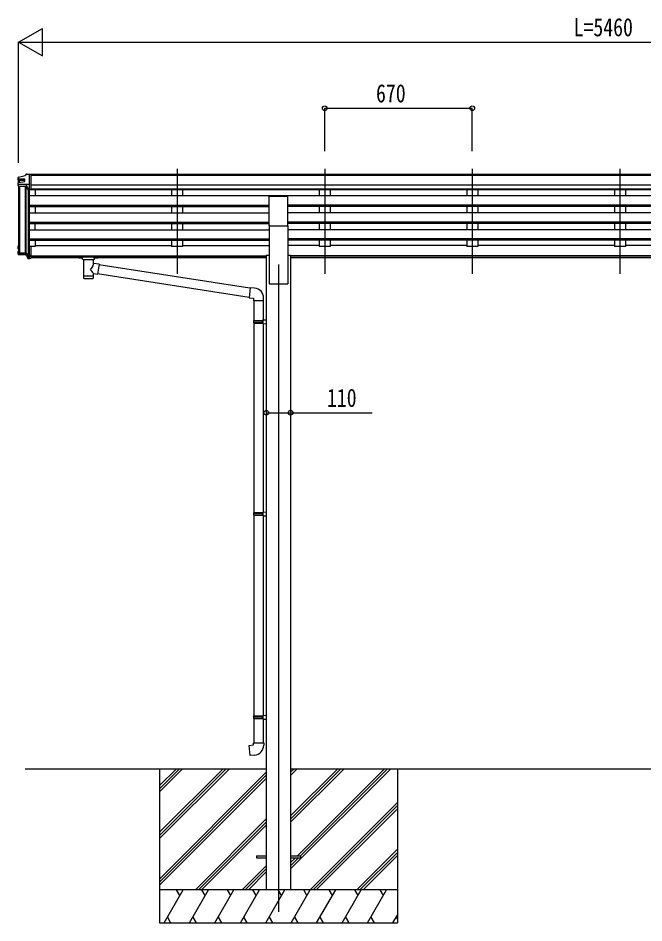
# Model space of a CAD drawing. Units: millimetres, scale not verified. Extents: x -10512 to 10512, y -7425 to 7425.
# Drawn here: x -3354 to -513, y -4212 to -106 of the extents above; entities that cross this region are included whole.
import ezdxf
from ezdxf.enums import TextEntityAlignment as Align

# ---------------------------------------------------------------- set-up
doc = ezdxf.new("R2010")
doc.units = ezdxf.units.MM
doc.header["$LTSCALE"] = 40
for name, color, linetype in [('0-3_YKK_12', 2, 'Continuous'), ('0-4_YKK_13', 4, 'Continuous'), ('0-5_YKK_A1', 4, 'Continuous'), ('0-6_YKK_D', 6, 'Continuous')]:
    doc.layers.add(name, color=color, linetype=linetype)
doc.styles.add('ＭＳ ゴシック', font='')
doc.styles.get('ＭＳ ゴシック').set_extended_font_data('MS Gothic')

msp = doc.modelspace()

# ---------------------------------------------------------------- linework, layer by layer
at = {"layer": '0-3_YKK_12'}
for p, q in [((-2632.45, -789.39), (-2632.45, -1266.9)), ((-2632.45, -789.39), (-2632.45, -1266.9)), ((-1962.45, -789.39), (-1962.45, -1266.9)), ((-1962.45, -789.39), (-1962.45, -1266.9)), ((-1292.45, -789.39), (-1292.45, -1266.9)), ((-1292.45, -789.39), (-1292.45, -1266.9)), ((-622.45, -789.39), (-622.45, -1266.9)), ((-622.45, -789.39), (-622.45, -1266.9)), ((-2172.45, -1223.94), (-2172.45, -4162.5))]:
    msp.add_line(p, q, dxfattribs=at)
at = {"layer": '0-4_YKK_13'}
for p, q in [((-3352.45, -827.29), (-3321.61, -819.73)), ((-3317.54, -813.92), (-3321.61, -819.73)), ((-3314.45, -813.36), (-3316.78, -813.5)), ((-3314.45, -813.36), (-3295.95, -813.36)), ((-3302.45, -886.08), (-3302.45, -813.36)), ((-3295.95, -813.36), (-3285.95, -813.44)), ((-3285.95, -814.96), (-3285.95, -813.44)), ((-3354.45, -839.54), (-3354.45, -829.29)), ((-3354.45, -866.07), (-3354.45, -854.05)), ((-3352.45, -827.29), (-3352.56, -827.3)), ((-3352.45, -852.06), (-3352.56, -852.07)), ((-3352.45, -834.96), (-3324.3, -834.96)), ((-3352.45, -841.49), (-3323.3, -841.49)), ((-3352.45, -852.06), (-3324.16, -848.11)), ((-3302.45, -861.69), (-3352.45, -861.69)), ((-3323.3, -847.12), (-3323.3, -835.96)), ((-3318.23, -862.21), (-3310.22, -876.92)), ((-3352.45, -868.06), (-3320.06, -868.06)), ((-3308.46, -877.96), (-3302.45, -877.96)), ((-3308.01, -886.08), (-3302.45, -886.08)), ((-2214.95, -1048.56), (-2214.95, -913.34)), ((-2214.95, -913.34), (-2129.95, -913.34)), ((-2129.95, -1048.56), (-2129.95, -913.34)), ((-2214.95, -1048.56), (-2129.95, -1048.56)), ((-3354.45, -1152.7), (-3354.45, -1140.49)), ((-3352.95, -1140.49), (-3352.95, -1146.14)), ((-3352.45, -1138.5), (-3352.56, -1138.51)), ((-3352.45, -1139.99), (-3352.48, -1140)), ((-3352.45, -1140.52), (-3352.48, -1140.52)), ((-3302.45, -1197.29), (-3302.45, -1142.51)), ((-3295.95, -1142.51), (-3302.45, -1142.51)), ((-3295.95, -1142.51), (-3295.95, -1196.55)), ((-3354.45, -1177.27), (-3354.45, -1165.26)), ((-3352.95, -1165.26), (-3352.95, -1170.9)), ((-3352.45, -1163.27), (-3352.56, -1163.27)), ((-3352.45, -1164.76), (-3352.48, -1164.76)), ((-3352.45, -1165.28), (-3352.48, -1165.28)), ((-3352.45, -1171.4), (-3318.22, -1171.4)), ((-3352.45, -1172.89), (-3319.11, -1172.89)), ((-3352.45, -1179.26), (-3320.06, -1179.26)), ((-3318.23, -1173.41), (-3310.22, -1188.13)), ((-3317.34, -1171.92), (-3308.9, -1187.42)), ((-3308.46, -1187.68), (-3302.63, -1187.68)), ((-3308.46, -1189.17), (-3302.45, -1189.17)), ((-3295.95, -1182.65), (-3302.45, -1182.65)), ((-3295.95, -1187.53), (-3302.45, -1187.53)), ((-3078.45, -1187.39), (-3078.45, -1193.15)), ((-3078.45, -1187.58), (-3078.45, -1189.12)), ((-3076.45, -1186.73), (-2993.45, -1186.73)), ((-3076.45, -1188.9), (-2993.45, -1188.9)), ((-2991.45, -1187.39), (-2991.45, -1193.15)), ((-3308.01, -1197.29), (-3302.45, -1197.29)), ((-3295.95, -1196.55), (-3302.45, -1196.55)), ((-3076.45, -1193.81), (-3061.95, -1193.81)), ((-3061.95, -1199.46), (-3061.95, -1192.91)), ((-3057.85, -1200.38), (-3057.87, -1285.82)), ((-3012.05, -1219.12), (-3012.05, -1200.38)), ((-2986.83, -1223.03), (-3012.05, -1219.11)), ((-3007.95, -1199.46), (-3007.95, -1192.91)), ((-3007.95, -1193.81), (-2993.45, -1193.81)), ((-2986.83, -1223.03), (-2993.85, -1268.29)), ((-2301.64, -1331.39), (-2987.15, -1225.04)), ((-3012.03, -1285.82), (-3012.05, -1265.15)), ((-3012.05, -1265.46), (-2993.85, -1268.29)), ((-2305.31, -1373.32), (-2993.58, -1266.55)), ((-2280.64, -1331.35), (-2301.48, -1329.53)), ((-2285.56, -1387.09), (-2239.56, -1387.09)), ((-2283.45, -1387.09), (-2283.45, -1477.86)), ((-2241.45, -1387.09), (-2241.45, -1475.3)), ((-2239.56, -1387.09), (-2239.56, -1376.18)), ((-2285.45, -1479.86), (-2284.45, -1477.86)), ((-2284.45, -1477.86), (-2241.45, -1477.86)), ((-2245.93, -1479.86), (-2246.36, -1477.86)), ((-2243.45, -1475.36), (-2227.45, -1474.89)), ((-2243.45, -1477.36), (-2243.45, -1475.36)), ((-2243.45, -1477.36), (-2241.45, -1477.36)), ((-2227.45, -1474.89), (-2227.45, -1492.83)), ((-2285.45, -1479.86), (-2241.45, -1479.86)), ((-2285.45, -1479.86), (-2285.45, -1487.86)), ((-2285.45, -1487.86), (-2241.45, -1487.86)), ((-2285.45, -1487.86), (-2284.45, -1489.86)), ((-2284.45, -1489.86), (-2241.45, -1489.86)), ((-2283.45, -1489.86), (-2283.45, -2350.25)), ((-2243.45, -1492.36), (-2243.45, -1490.36)), ((-2243.45, -1492.36), (-2227.45, -1492.83)), ((-2241.45, -1492.42), (-2241.45, -2347.7)), ((-2285.45, -2352.25), (-2284.45, -2350.25)), ((-2285.45, -2352.25), (-2241.45, -2352.25)), ((-2285.45, -2352.25), (-2285.45, -2360.25)), ((-2285.45, -2360.25), (-2241.45, -2360.25)), ((-2285.45, -2360.25), (-2284.45, -2362.25)), ((-2284.45, -2350.25), (-2241.45, -2350.25)), ((-2284.45, -2362.25), (-2241.45, -2362.25)), ((-2283.45, -2362.25), (-2283.45, -3272.94)), ((-2245.93, -2352.25), (-2246.36, -2350.25)), ((-2243.45, -2347.75), (-2227.45, -2347.28)), ((-2243.45, -2349.75), (-2243.45, -2347.75)), ((-2243.45, -2349.75), (-2241.45, -2349.75)), ((-2243.45, -2364.75), (-2243.45, -2362.75)), ((-2243.45, -2364.75), (-2227.45, -2365.23)), ((-2241.45, -2364.81), (-2241.45, -3270.38)), ((-2227.45, -2347.28), (-2227.45, -2365.23)), ((-2285.45, -3274.94), (-2284.45, -3272.94)), ((-2285.45, -3274.94), (-2241.45, -3274.94)), ((-2285.45, -3274.94), (-2285.45, -3282.94)), ((-2285.45, -3282.94), (-2241.45, -3282.94)), ((-2285.45, -3282.94), (-2284.45, -3284.94)), ((-2284.45, -3272.94), (-2241.45, -3272.94)), ((-2284.45, -3284.94), (-2241.45, -3284.94)), ((-2283.45, -3284.94), (-2283.45, -3394.94)), ((-2245.93, -3274.94), (-2246.36, -3272.94)), ((-2243.45, -3270.44), (-2227.45, -3269.97)), ((-2243.45, -3272.44), (-2243.45, -3270.44)), ((-2243.45, -3272.44), (-2241.45, -3272.44)), ((-2227.45, -3269.97), (-2227.45, -3287.91)), ((-2243.45, -3287.44), (-2243.45, -3285.44)), ((-2243.45, -3287.44), (-2227.45, -3287.91)), ((-2241.45, -3287.5), (-2241.45, -3394.94)), ((-2285.45, -3394.94), (-2239.45, -3394.94)), ((-2285.45, -3404.94), (-2285.45, -3394.94)), ((-2239.45, -3394.94), (-2239.45, -3405.86)), ((-2272.45, -3908), (-2272.45, -3917)), ((-2272.45, -3908), (-2227.45, -3908)), ((-2272.45, -3917), (-2227.45, -3917)), ((-2117.45, -3908), (-2072.45, -3908)), ((-2117.45, -3917), (-2072.45, -3917)), ((-2072.45, -3908), (-2072.45, -3917))]:
    msp.add_line(p, q, dxfattribs=at)
for points in [[(-3295.95, -813.36), (-3295.95, -885.34), (-3302.45, -885.34)], [(-3078.45, -1187.39), (-3078.41, -1187.2), (-3078.33, -1187.06), (-3078.23, -1186.97), (-3078.13, -1186.9), (-3078.01, -1186.86), (-3077.72, -1186.8), (-3077.23, -1186.75), (-3076.69, -1186.73), (-3076.45, -1186.73)], [(-2993.45, -1186.73), (-2993.1, -1186.73), (-2992.57, -1186.76), (-2992.12, -1186.81), (-2991.82, -1186.88), (-2991.65, -1186.98), (-2991.53, -1187.12), (-2991.46, -1187.3), (-2991.45, -1187.39)], [(-3078.45, -1193.15), (-3078.41, -1193.34), (-3078.33, -1193.48), (-3078.23, -1193.57), (-3078.13, -1193.64), (-3078.01, -1193.68), (-3077.72, -1193.74), (-3077.23, -1193.79), (-3076.69, -1193.81), (-3076.45, -1193.81)], [(-2993.45, -1193.81), (-2993.1, -1193.81), (-2992.57, -1193.78), (-2992.12, -1193.73), (-2991.82, -1193.65), (-2991.65, -1193.56), (-2991.53, -1193.42), (-2991.46, -1193.24), (-2991.45, -1193.15)], [(-2301.48, -1329.53), (-2305.48, -1375.35), (-2285.56, -1377.09), (-2285.56, -1387.09)], [(-2243.45, -1490.36), (-2241.45, -1490.36), (-2241.45, -1477.36)], [(-2245.93, -1479.86), (-2245.93, -1487.86), (-2246.36, -1489.86)], [(-2245.93, -2352.25), (-2245.93, -2360.25), (-2246.36, -2362.25)], [(-2243.45, -2362.75), (-2241.45, -2362.75), (-2241.45, -2349.75)], [(-2245.93, -3274.94), (-2245.93, -3282.94), (-2246.36, -3284.94)], [(-2243.45, -3285.44), (-2241.45, -3285.44), (-2241.45, -3272.44)], [(-2280.53, -3450.69), (-2301.37, -3452.51), (-2305.37, -3406.69), (-2285.45, -3404.94)]]:
    msp.add_lwpolyline(points, dxfattribs=at)
for centre, radius, start, end in [((-3316.72, -814.5), 1, 93.5, 145), ((-3352.46, -829.29), 1.99, 92.83246, 179.8532), ((-3352.46, -832.97), 2, 180.1578, 270.15693), ((-3352.48, -839.52), 1.98, 180.53254, 270.72538), ((-3352.46, -854.06), 1.99, 92.83246, 179.8532), ((-3352.46, -859.69), 2, 180.1578, 270.15693), ((-3324.3, -835.96), 1, 0, 90), ((-3319.11, -862.69), 1, 28.57557, 90), ((-3352.46, -866.06), 2, 180.1578, 270.15693), ((-3320.06, -869.06), 1, 29.50982, 90), ((-3308.46, -875.96), 2, 208.65684, 270.0631), ((-3308.01, -884.08), 2, 210.06766, 270), ((-3352.46, -1140.5), 1.99, 92.83246, 179.8532), ((-3352.46, -1146.13), 2, 180.1578, 270.15693), ((-3352.45, -1140.49), 0.498, 92.83246, 179.8532), ((-3352.45, -1141.02), 0.498, 92.83246, 179.8532), ((-3352.45, -1146.14), 0.499, 180.1578, 270.15693), ((-3352.48, -1152.68), 1.98, 180.53254, 270.72538), ((-3352.46, -1165.26), 1.99, 92.83246, 179.8532), ((-3352.46, -1170.9), 2, 180.1578, 270.15693), ((-3352.46, -1177.27), 2, 180.1578, 270.15693), ((-3352.45, -1165.26), 0.498, 92.83246, 179.8532), ((-3352.45, -1165.78), 0.498, 92.83246, 179.8532), ((-3352.45, -1170.9), 0.499, 180.1578, 270.15693), ((-3320.06, -1180.26), 1, 29.50982, 90), ((-3319.11, -1173.89), 1, 28.57557, 90), ((-3318.22, -1172.4), 1, 28.57557, 90), ((-3308.46, -1187.17), 2, 208.65684, 270.0631), ((-3308.46, -1187.18), 0.5, 208.65684, 270.0631), ((-3302.75, -1187.4), 0.298, 293.5963, 359.91972), ((-3308.01, -1195.29), 2, 210.06766, 270), ((-2284.56, -1376.18), 45, 0, 85), ((-2284.45, -3405.86), 45, 275, 0)]:
    msp.add_arc(centre, radius, start, end, dxfattribs=at)
for centre, major_axis, ratio, start_param, end_param in [((-3340.03, -819.07), (-61.55, 113.97), 0.043861, 1.9961742, 2.1646537), ((-3340.03, -1130.28), (-61.55, 113.97), 0.043861, 1.9961742, 2.1646537), ((-3076.45, -1189.12), (2, 0), 0.109601, 1.5707963, 3.1415927), ((-2993.45, -1189.12), (2, 0), 0.109601, 0, 1.5707963), ((-3034.95, -1199.37), (27.06, 0), 0.069685, 3.1415927, 6.2831853), ((-3034.95, -1192.91), (27, 0), 0.070066, 6.2831853, 9.424778), ((-3034.95, -1245.66), (-22.81, -26.62), 0.234429, 1.6855472, 3.1268519), ((-3023.95, -1196.89), (16, 0), 0.361356, 6.2636979, 6.2831853), ((-3032.4, -1243.02), (20.32, -22.25), 0.045535, 0.0389954, 1.3075346), ((-3034.95, -1285.82), (22.92, 0), 0.101955, 3.1415499, 6.2833984), ((-3034.95, -1273.38), (22.91, 0), 0.122865, 3.1415927, 6.2831853)]:
    msp.add_ellipse(centre, major_axis=major_axis, ratio=ratio, start_param=start_param, end_param=end_param, dxfattribs=at)
at = {"layer": '0-5_YKK_A1'}
for p, q in [((2051.05, -814.96), (-3295.95, -814.96)), ((2051.05, -820.18), (-3295.95, -820.18)), ((-3352.47, -852.06), (-3352.48, -841.5)), ((-3350.67, -851.81), (-3350.68, -841.49)), ((-3347.47, -851.36), (-3347.48, -841.49)), ((-3352.45, -868.06), (-3352.45, -1171.4)), ((-3350.65, -868.06), (-3350.65, -1171.4)), ((-3347.45, -868.06), (-3347.45, -1171.4)), ((-3322.45, -868.06), (-3322.45, -1171.4)), ((-3319.45, -868.26), (-3319.45, -1171.4)), ((-3308.45, -886.03), (-3308.45, -1187.68)), ((-3302.45, -1142.51), (-3302.45, -886.08)), ((2051.05, -863.71), (-3295.95, -863.71)), ((2051.05, -881.56), (-3295.95, -881.56)), ((900.05, -884.81), (-3295.95, -884.81)), ((-3277.45, -884.81), (-3277.45, -913.15)), ((-2657.45, -884.81), (-2657.45, -913.15)), ((-2607.45, -884.81), (-2607.45, -913.15)), ((-1987.45, -884.81), (-1987.45, -913.15)), ((-1937.45, -884.81), (-1937.45, -913.15)), ((-1317.45, -884.81), (-1317.45, -913.15)), ((-1267.45, -884.81), (-1267.45, -913.15)), ((-647.45, -884.81), (-647.45, -913.15)), ((-597.45, -884.81), (-597.45, -913.15)), ((2057.55, -913.15), (-3302.45, -913.15)), ((-3302.45, -955.03), (-2214.95, -955.03)), ((-3302.45, -956.53), (-2214.95, -956.53)), ((-3302.45, -960.85), (-2214.95, -960.85)), ((-3277.45, -960.85), (-3277.45, -989.59)), ((-2657.45, -960.85), (-2657.45, -989.59)), ((-2607.45, -960.85), (-2607.45, -989.59)), ((885.05, -955.03), (-2129.95, -955.03)), ((885.05, -956.53), (-2129.95, -956.53)), ((885.05, -960.85), (-2129.95, -960.85)), ((-1987.45, -960.85), (-1987.45, -989.59)), ((-1937.45, -960.85), (-1937.45, -989.59)), ((-1317.45, -960.85), (-1317.45, -989.59)), ((-1267.45, -960.85), (-1267.45, -989.59)), ((-647.45, -960.85), (-647.45, -989.59)), ((-597.45, -960.85), (-597.45, -989.59)), ((-3302.45, -989.59), (-2214.95, -989.59)), ((885.05, -989.59), (-2129.95, -989.59)), ((-3302.45, -1031.47), (-2214.95, -1031.47)), ((-3302.45, -1032.97), (-2214.95, -1032.97)), ((-3302.45, -1037.28), (-2214.95, -1037.28)), ((-3302.45, -1066.03), (-2214.95, -1066.03)), ((-3277.45, -1066.03), (-3277.45, -1037.28)), ((-2657.45, -1037.28), (-2657.45, -1066.03)), ((-2607.45, -1037.28), (-2607.45, -1066.03)), ((-2214.95, -1048.56), (-2214.95, -1312.5)), ((885.05, -1031.47), (-2129.95, -1031.47)), ((885.05, -1032.97), (-2129.95, -1032.97)), ((885.05, -1037.28), (-2129.95, -1037.28)), ((-2129.95, -1048.56), (-2129.95, -1312.5)), ((885.05, -1066.03), (-2129.95, -1066.03)), ((-1987.45, -1037.28), (-1987.45, -1066.03)), ((-1937.45, -1037.28), (-1937.45, -1066.03)), ((-1317.45, -1037.28), (-1317.45, -1066.03)), ((-1267.45, -1037.28), (-1267.45, -1066.03)), ((-647.45, -1037.28), (-647.45, -1066.03)), ((-597.45, -1037.28), (-597.45, -1066.03)), ((-3302.45, -1107.91), (-2214.95, -1107.91)), ((885.05, -1107.91), (-2129.95, -1107.91)), ((-3302.45, -1109.4), (-2214.95, -1109.4)), ((-3302.45, -1113.72), (-2214.95, -1113.72)), ((-3277.45, -1143.15), (-3295.95, -1143.15)), ((-3277.45, -1113.72), (-3277.45, -1143.15)), ((-3277.45, -1138.2), (-2657.45, -1138.2)), ((-2657.45, -1113.72), (-2657.45, -1143.15)), ((-2607.45, -1143.15), (-2657.45, -1143.15)), ((-2607.45, -1113.72), (-2607.45, -1143.15)), ((-2607.45, -1138.2), (-2214.95, -1138.2)), ((885.05, -1109.4), (-2129.95, -1109.4)), ((885.05, -1113.72), (-2129.95, -1113.72)), ((-1987.45, -1138.2), (-2129.95, -1138.2)), ((-1987.45, -1113.72), (-1987.45, -1143.15)), ((-1937.45, -1143.15), (-1987.45, -1143.15)), ((-1937.45, -1113.72), (-1937.45, -1143.15)), ((-1317.45, -1138.2), (-1937.45, -1138.2)), ((-1317.45, -1113.72), (-1317.45, -1143.15)), ((-1267.45, -1143.15), (-1317.45, -1143.15)), ((-1267.45, -1113.72), (-1267.45, -1143.15)), ((-647.45, -1138.2), (-1267.45, -1138.2)), ((-647.45, -1113.72), (-647.45, -1143.15)), ((-597.45, -1143.15), (-647.45, -1143.15)), ((-597.45, -1113.72), (-597.45, -1143.15)), ((22.55, -1138.2), (-597.45, -1138.2)), ((-3295.95, -1185.22), (-2227.45, -1185.22)), ((-3295.95, -1186.61), (-2227.45, -1186.61)), ((-2227.45, -1182.51), (-2227.45, -4062.5)), ((-2227.45, -1182.51), (-2214.95, -1182.51)), ((-2129.95, -1182.51), (-2117.45, -1182.51)), ((-2117.45, -1182.51), (-2117.45, -4062.5)), ((872.55, -1185.22), (-2117.45, -1185.22)), ((872.55, -1186.61), (-2117.45, -1186.61)), ((-3061.95, -1194.3), (-3295.95, -1194.3)), ((-2227.45, -1194.3), (-3007.95, -1194.3)), ((872.55, -1194.3), (-2117.45, -1194.3)), ((-2214.95, -1312.5), (-2129.95, -1312.5)), ((-3322.45, -3512.5), (-2227.45, -3512.5)), ((-2712.45, -3512.5), (-2712.45, -4212.5)), ((-2712.45, -3829.63), (-2395.32, -3512.5)), ((-2712.45, -3815.49), (-2409.46, -3512.5)), ((-2712.45, -3801.34), (-2423.6, -3512.5)), ((-2712.45, -3617.5), (-2607.45, -3512.5)), ((-2712.45, -3603.36), (-2621.59, -3512.5)), ((-2712.45, -3589.21), (-2635.74, -3512.5)), ((-2712.45, -4013.47), (-2227.45, -3528.48)), ((-2117.45, -3512.5), (872.55, -3512.5)), ((-2117.45, -3967.26), (-1662.69, -3512.5)), ((-2117.45, -3755.13), (-1874.82, -3512.5)), ((-2117.45, -3740.99), (-1888.96, -3512.5)), ((-2117.45, -3726.85), (-1903.1, -3512.5)), ((-2117.45, -3543), (-2086.95, -3512.5)), ((-2117.45, -3528.86), (-2101.09, -3512.5)), ((-2117.45, -3514.71), (-2115.24, -3512.5)), ((-2086.47, -3908), (-1690.97, -3512.5)), ((-2072.45, -3908.12), (-1676.83, -3512.5)), ((-1632.45, -3512.5), (-1632.45, -4212.5)), ((-2712.45, -4027.62), (-2227.45, -3542.62)), ((-2712.45, -4041.76), (-2227.45, -3556.76)), ((-2028.84, -4062.5), (-1632.45, -3666.11)), ((-2014.7, -4062.5), (-1632.45, -3680.25)), ((-2000.56, -4062.5), (-1632.45, -3694.4)), ((-2549.34, -4062.5), (-2227.45, -3740.61)), ((-2535.2, -4062.5), (-2227.45, -3754.75)), ((-2521.06, -4062.5), (-2227.45, -3768.89)), ((-1816.71, -4062.5), (-1632.45, -3878.24)), ((-1802.57, -4062.5), (-1632.45, -3892.38)), ((-2117.45, -3938.98), (-2095.47, -3917)), ((-2117.45, -3953.12), (-2081.33, -3917)), ((-1788.42, -4062.5), (-1632.45, -3906.53)), ((-2337.21, -4062.5), (-2227.45, -3952.74)), ((-2323.07, -4062.5), (-2227.45, -3966.88)), ((-2308.92, -4062.5), (-2227.45, -3981.03)), ((-1632.45, -4062.5), (-2712.45, -4062.5)), ((-2691.84, -4212.5), (-2605.24, -4062.5)), ((-2620.24, -4088.48), (-2635.24, -4062.5)), ((-2576.37, -4212.5), (-2489.77, -4062.5)), ((-2504.77, -4088.48), (-2519.77, -4062.5)), ((-2460.9, -4212.5), (-2374.3, -4062.5)), ((-2389.3, -4088.48), (-2404.3, -4062.5)), ((-2345.43, -4212.5), (-2258.83, -4062.5)), ((-2273.83, -4088.48), (-2288.83, -4062.5)), ((-2229.96, -4212.5), (-2143.36, -4062.5)), ((-2158.36, -4088.48), (-2173.36, -4062.5)), ((-2114.49, -4212.5), (-2027.89, -4062.5)), ((-2042.89, -4088.48), (-2057.89, -4062.5)), ((-1999.02, -4212.5), (-1912.42, -4062.5)), ((-1927.42, -4088.48), (-1942.42, -4062.5)), ((-1883.55, -4212.5), (-1796.95, -4062.5)), ((-1826.95, -4062.5), (-1811.95, -4088.48)), ((-1768.08, -4212.5), (-1681.48, -4062.5)), ((-1711.48, -4062.5), (-1696.48, -4088.48)), ((-2676.85, -4186.52), (-2661.85, -4212.5)), ((-2561.38, -4186.52), (-2546.38, -4212.5)), ((-2445.91, -4186.52), (-2430.91, -4212.5)), ((-2330.44, -4186.52), (-2315.44, -4212.5)), ((-2214.96, -4186.52), (-2199.96, -4212.5)), ((-2099.49, -4186.52), (-2084.5, -4212.5)), ((-1984.02, -4186.52), (-1969.03, -4212.5)), ((-1868.55, -4186.52), (-1853.56, -4212.5)), ((-1753.08, -4186.52), (-1738.09, -4212.5)), ((-1652.61, -4212.5), (-1632.45, -4177.58)), ((-1637.61, -4186.52), (-1632.45, -4195.46)), ((-2712.45, -4212.5), (-1632.45, -4212.5))]:
    msp.add_line(p, q, dxfattribs=at)
at = {"layer": '0-6_YKK_D'}
for p, q in [((-3352.45, -214.96), (-3244.2, -152.46)), ((-3244.2, -277.46), (-3244.2, -152.46)), ((-3352.45, -763.36), (-3352.45, -213.96)), ((-3352.45, -214.96), (-3244.2, -277.46)), ((-3352.45, -214.96), (-3135.94, -214.96)), ((-3227.45, -214.96), (1982.55, -214.96)), ((-1962.45, -709.35), (-1962.45, -513.96)), ((-1962.45, -514.96), (-1292.45, -514.96)), ((-1292.45, -709.35), (-1292.45, -513.96))]:
    msp.add_line(p, q, dxfattribs=at)
msp.add_lwpolyline([(-2227.45, -1897.06), (-2117.45, -1897.06), (-1746.25, -1897.06)], dxfattribs=at)
for centre in [(-1962.45, -514.96), (-1292.45, -514.96), (-2227.45, -1897.06), (-2117.45, -1897.06)]:
    msp.add_circle(centre, 10.62, dxfattribs=at)

# ---------------------------------------------------------------- texts
at = {"layer": '0-6_YKK_D', "style": 'ＭＳ ゴシック', "width": 0.8}
for s, p in [('L=5460', (-832.45, -212.96)), ('670', (-1729.45, -512.96)), ('110', (-1952.25, -1895.06))]:
    msp.add_text(s, height=82.48, dxfattribs=at).set_placement(p, align=Align.BOTTOM_LEFT)

doc.saveas('drawing.dxf')
